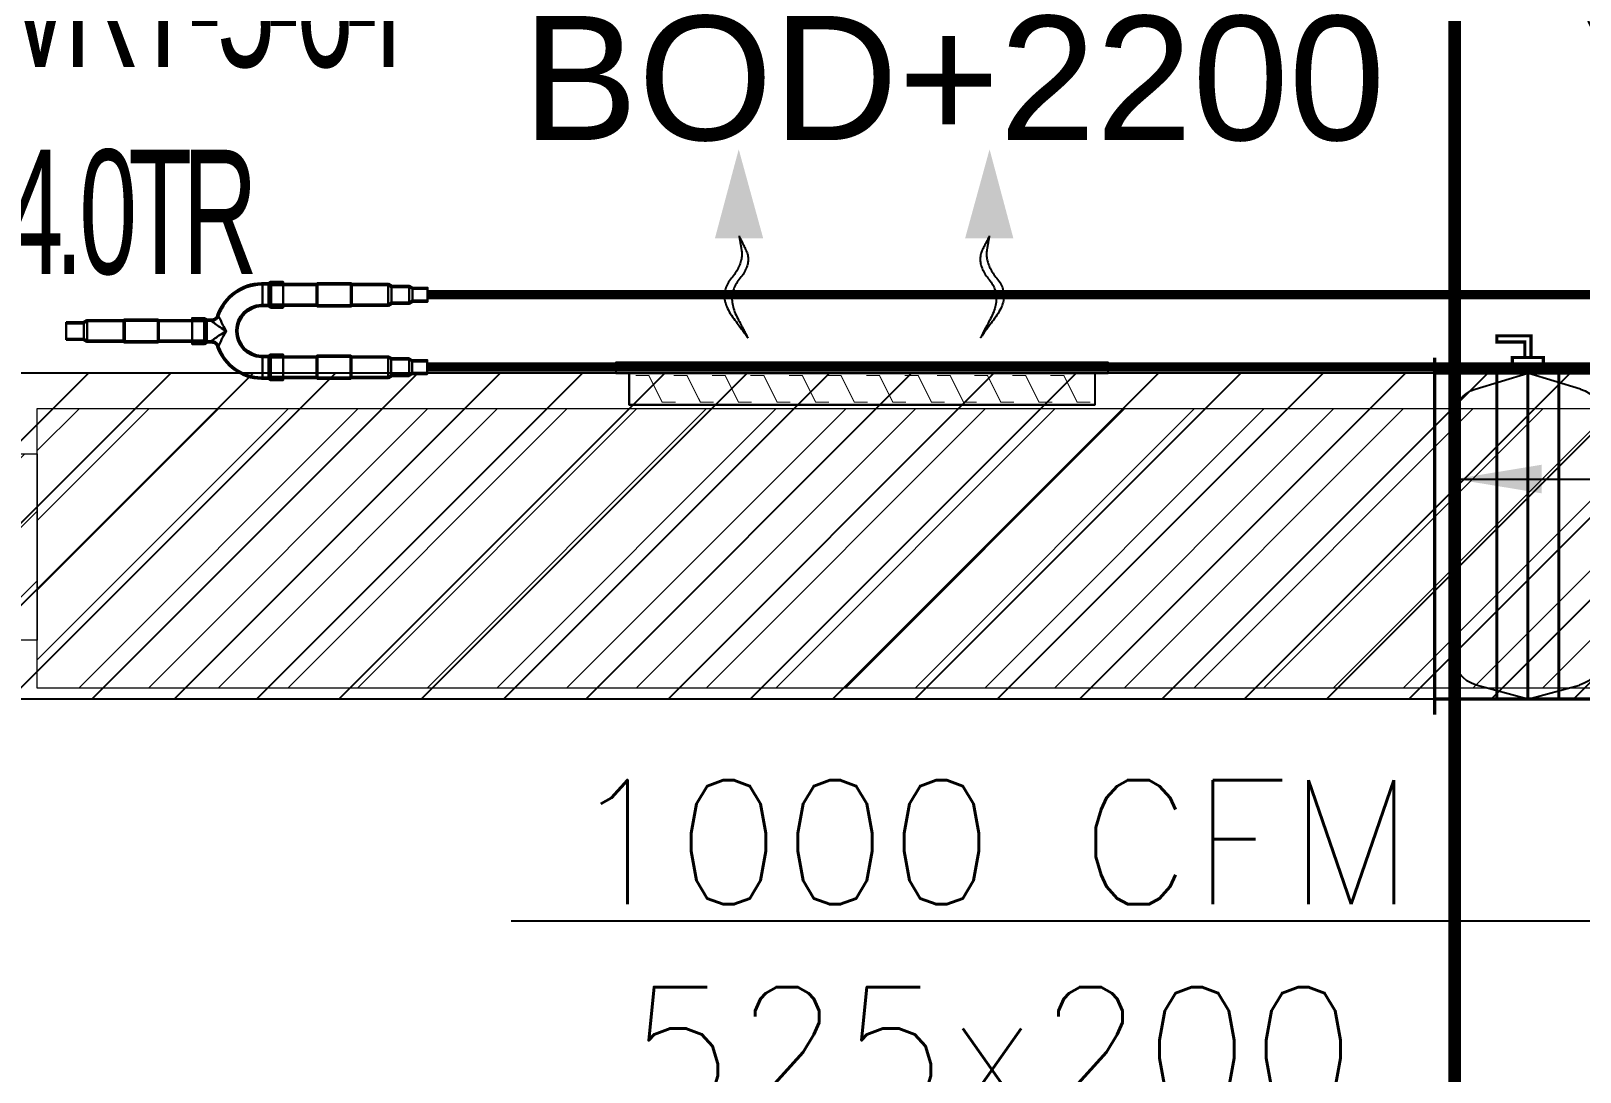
# Model space of a CAD drawing. Header units: millimetres. Extents: x -81374 to 485233, y -39075 to 157313.
# Drawn here: x 46594 to 49089, y 17174 to 18850 of the extents above; entities that cross this region are included whole.
import ezdxf

# ---------------------------------------------------------------- set-up
doc = ezdxf.new("R2010")
doc.units = ezdxf.units.MM
doc.linetypes.add('HIDDEN', pattern=[0.375, 0.25, -0.125])
for name, color, linetype, lineweight in [('CB-AC CABLE TRAY', 213, 'Continuous', 15), ('M HVAC GRILLE', 6, 'Continuous', 13), ('M-HVAC-Volume Control Damper', 3, 'Continuous', 9), ('P-PIPE-IDEN', 7, 'Continuous', 9), ('vrv text', 90, 'Continuous', 30)]:
    doc.layers.add(name, color=color, linetype=linetype, lineweight=lineweight)
for name, color, linetype in [('HVAC-SECTIONS', 7, 'Continuous'), ('M HVAC-Volume Control Damper', 3, 'Continuous'), ('M-HVAC ELLIPTICAL DUCT', 6, 'Continuous'), ('M-HVAC VRV PIPE', 152, 'Continuous'), ('M-HVAC-BOF', 6, 'Continuous'), ('M-HVAC-GRIL', 6, 'Continuous'), ('M-HVAC-INSULATION', 8, 'Continuous'), ('M-HVAC-SUPP', 4, 'Continuous'), ('M-HVAC-SUPPLY AIR DUCT', 4, 'Continuous'), ('M-HVAC-TEXT', 7, 'Continuous'), ('PCE-HVACTEXT', 7, 'Continuous')]:
    doc.layers.add(name, color=color, linetype=linetype)
doc.styles.add('ARAIL', font='arial.ttf')
doc.styles.add('Arial_2', font='arial.ttf', dxfattribs={"height": 75})
doc.styles.add('R', font='romans.shx')
doc.styles.add('ROMAND', font='romand__.ttf')
doc.styles.add('rs', font='romans.shx', dxfattribs={"width": 0.75})
doc.dimstyles.new('GLAZ ALU', dxfattribs={"dimscale": 100, "dimtxt": 2, "dimasz": 1.4, "dimexe": 0.8, "dimexo": 0.8, "dimgap": 0.75, "dimtad": 1, "dimdec": 0, "dimzin": 0, "dimdsep": 46, "dimtxsty": 'rs', "dimcen": 0.09, "dimclrd": 8, "dimclre": 8, "dimclrt": 2, "dimadec": 0, "dimazin": 0, "dimtfac": 1, "dimtdec": 0, "dimtmove": 0, "dimatfit": 3, "dimfxl": 1, "dimtolj": 1, "dimtzin": 0, "dimarcsym": 0})
doc.dimstyles.new('Vayucon', dxfattribs={"dimtxt": 200, "dimasz": 150, "dimexe": 0, "dimexo": 0, "dimgap": 9e-05, "dimtad": 1, "dimdec": 0, "dimrnd": 5, "dimzin": 0, "dimdsep": 46, "dimtxsty": 'ROMAND', "dimcen": 90, "dimclre": 99, "dimclrt": 7, "dimadec": 0, "dimazin": 0, "dimtfac": 1, "dimtdec": 0, "dimtofl": 0, "dimtmove": 1, "dimatfit": 3, "dimfxl": 1, "dimtolj": 1, "dimtzin": 0, "dimarcsym": 0})

# ---------------------------------------------------------------- blocks, each defined once
blk = doc.blocks.new('RAAAA')
at = {"linetype": 'Continuous', "ltscale": 1000}
for points in [[(363.4, 0, 0), (363.4, 0, 0), (363.7, -0.1, 0), (364.2, -0.1, 0), (364.8, -0.3, 0), (365.6, -0.4, 0), (366.7, -0.6, 0), (367.9, -0.8, 0), (369.2, -1, 0), (370.8, -1.3, 0), (372.5, -1.6, 0), (374.5, -1.9, 0), (376.6, -2.3, 0), (378.9, -2.7, 0), (381.4, -3.1, 0), (384, -3.6, 0), (386.9, -4.1, 0), (389.9, -4.6, 0), (393.2, -5.2, 0), (396.6, -5.8, 0), (400.1, -6.4, 0), (403.9, -7, 0), (407.9, -7.7, 0), (412, -8.4, 0), (416.3, -9.2, 0), (420.8, -10, 0), (420.8, -10, 0), (425.5, -10.6, 0), (430.1, -11.1, 0), (434.8, -11.4, 0), (439.5, -11.5, 0), (444.2, -11.3, 0), (449, -10.9, 0), (453.8, -10.4, 0), (458.7, -9.6, 0), (463.6, -8.6, 0), (468.5, -7.4, 0), (473.4, -5.9, 0), (478.4, -4.3, 0), (483.4, -2.5, 0), (488.4, -0.4, 0), (493.5, 1.9, 0), (498.6, 4.3, 0), (503.8, 7, 0), (508.9, 9.9, 0), (514.1, 13, 0), (519.4, 16.3, 0), (524.6, 19.9, 0), (529.9, 23.6, 0), (535.3, 27.6, 0), (540.6, 31.7, 0), (546.1, 36.1, 0), (546.1, 36.1, 0), (551.5, 40.4, 0), (557, 44.3, 0), (562.6, 47.8, 0), (568.3, 51, 0), (574, 53.7, 0), (579.8, 56.1, 0), (585.6, 58.1, 0), (591.5, 59.7, 0), (597.5, 60.9, 0), (603.6, 61.8, 0), (609.7, 62.2, 0), (615.9, 62.3, 0), (622.1, 62, 0), (628.4, 61.3, 0), (634.8, 60.2, 0), (641.3, 58.7, 0), (647.8, 56.9, 0), (654.4, 54.7, 0), (661, 52, 0), (667.8, 49.1, 0), (674.5, 45.7, 0), (681.4, 41.9, 0), (688.3, 37.8, 0), (695.3, 33.2, 0), (702.3, 28.3, 0), (702.3, 28.3, 0), (709.3, 23.3, 0), (716, 18.5, 0), (722.3, 13.9, 0), (728.4, 9.5, 0), (734.2, 5.3, 0), (739.8, 1.4, 0), (745, -2.4, 0), (750, -6, 0), (754.6, -9.4, 0), (759, -12.5, 0), (763.1, -15.5, 0), (767, -18.3, 0), (770.5, -20.8, 0), (773.8, -23.2, 0), (776.7, -25.3, 0), (779.4, -27.2, 0), (781.8, -29, 0), (784, -30.5, 0), (785.8, -31.8, 0), (787.4, -33, 0), (788.6, -33.9, 0), (789.6, -34.6, 0), (790.3, -35.1, 0), (790.8, -35.4, 0), (790.9, -35.5, 0)], [(363.4, 0, 0), (363.4, 0, 0), (363.7, -0.2, 0), (364.2, -0.4, 0), (364.8, -0.7, 0), (365.6, -1.1, 0), (366.7, -1.6, 0), (367.9, -2.2, 0), (369.2, -2.9, 0), (370.8, -3.7, 0), (372.5, -4.5, 0), (374.5, -5.5, 0), (376.6, -6.5, 0), (378.9, -7.6, 0), (381.4, -8.8, 0), (384, -10.1, 0), (386.9, -11.5, 0), (389.9, -13, 0), (393.2, -14.6, 0), (396.6, -16.3, 0), (400.1, -18, 0), (403.9, -19.9, 0), (407.9, -21.8, 0), (412, -23.9, 0), (416.3, -26, 0), (420.8, -28.2, 0), (420.8, -28.2, 0), (425.5, -30.3, 0), (430.1, -32.2, 0), (434.8, -33.7, 0), (439.5, -35, 0), (444.2, -36.1, 0), (449, -36.9, 0), (453.8, -37.4, 0), (458.7, -37.6, 0), (463.6, -37.6, 0), (468.5, -37.3, 0), (473.4, -36.7, 0), (478.4, -35.8, 0), (483.4, -34.7, 0), (488.4, -33.3, 0), (493.5, -31.7, 0), (498.6, -29.8, 0), (503.8, -27.6, 0), (508.9, -25.1, 0), (514.1, -22.4, 0), (519.4, -19.4, 0), (524.6, -16.1, 0), (529.9, -12.6, 0), (535.3, -8.8, 0), (540.6, -4.7, 0), (546.1, -0.3, 0), (546.1, -0.3, 0), (551.5, 4, 0), (557, 8, 0), (562.6, 11.6, 0), (568.3, 15, 0), (574, 18, 0), (579.8, 20.7, 0), (585.6, 23.1, 0), (591.5, 25.1, 0), (597.5, 26.8, 0), (603.6, 28.2, 0), (609.7, 29.3, 0), (615.9, 30, 0), (622.1, 30.5, 0), (628.4, 30.5, 0), (634.8, 30.3, 0), (641.3, 29.8, 0), (647.8, 28.9, 0), (654.4, 27.7, 0), (661, 26.1, 0), (667.8, 24.3, 0), (674.5, 22.1, 0), (681.4, 19.6, 0), (688.3, 16.7, 0), (695.3, 13.6, 0), (702.3, 10.1, 0), (702.3, 10.1, 0), (709.3, 6.5, 0), (716, 3.1, 0), (722.3, -0.2, 0), (728.4, -3.3, 0), (734.2, -6.3, 0), (739.8, -9.2, 0), (745, -11.9, 0), (750, -14.4, 0), (754.6, -16.8, 0), (759, -19.1, 0), (763.1, -21.2, 0), (767, -23.2, 0), (770.5, -25, 0), (773.8, -26.7, 0), (776.7, -28.2, 0), (779.4, -29.6, 0), (781.8, -30.8, 0), (784, -31.9, 0), (785.8, -32.9, 0), (787.4, -33.7, 0), (788.6, -34.3, 0), (789.6, -34.9, 0), (790.3, -35.2, 0), (790.8, -35.4, 0), (790.9, -35.5, 0)]]:
    blk.add_polyline3d(points, dxfattribs=at)
blk.add_solid([(373.4, 101.3), (0, 0), (373.4, -101.3)], dxfattribs=at)
blk = doc.blocks.new('zw$77DE')
at = {"layer": 'M-HVAC-GRIL', "linetype": 'ByBlock'}
blk.add_lwpolyline([(0, 750), (0, 771.4), (-17.1, 771.4), (-17.1, -21.4), (0, -21.4), (0, 0), (0, 750), (51.4, 750), (51.4, 0), (0, 0), (51.4, 0), (51.4, 750), (51.4, 750)], dxfattribs=at)
at = {"layer": 'M-HVAC-GRIL', "lineweight": 0, "const_width": 1.71}
for points in [[(3.9, 678.6), (3.9, 700.1), (46.7, 721.5), (46.7, 742.9)], [(3.9, 617.2), (3.9, 638.6), (46.7, 660.1), (46.7, 681.5)], [(3.9, 555.8), (3.9, 577.2), (46.7, 598.6), (46.7, 620.1)], [(3.9, 495.6), (3.9, 517.1), (46.7, 538.5), (46.7, 559.9)], [(3.9, 444), (3.9, 465.4), (46.7, 486.8), (46.7, 508.3)], [(3.9, 381.8), (3.9, 403.2), (46.7, 424.7), (46.7, 446.1)], [(3.9, 319.7), (3.9, 341.1), (46.7, 362.5), (46.7, 384)], [(3.9, 257.5), (3.9, 279), (46.7, 300.4), (46.7, 321.8)], [(3.9, 195.4), (3.9, 216.8), (46.7, 238.2), (46.7, 259.7)], [(3.9, 133.2), (3.9, 154.7), (46.7, 176.1), (46.7, 197.5)], [(3.9, 71.8), (3.9, 93.2), (46.7, 114.7), (46.7, 136.1)], [(3.9, 10.4), (3.9, 31.8), (46.7, 53.2), (46.7, 74.7)]]:
    blk.add_lwpolyline(points, dxfattribs=at)
at = {"layer": 'M-HVAC-SUPP'}
for p, xscale, yscale, zscale, rotation in [((-360.3, 580.5), 0.3839999997941416, 0.3839999997941416, 0.3839999997941416, 359.7971218112731), ((-360.3, 176.5), -0.3839999997941415, 0.3839999997941436, 0.3839999997941436, 180.2028781887378)]:
    blk.add_blockref('RAAAA', p, dxfattribs=dict(at, xscale=xscale, yscale=yscale, zscale=zscale, rotation=rotation))
blk = doc.blocks.new('jyfhg')
at = {"layer": 'M HVAC GRILLE', "color": 7}
blk.add_blockref('zw$77DE', (-100, -700), dxfattribs=at)
blk = doc.blocks.new('*U106')
at = {"layer": 'M HVAC-Volume Control Damper', "color": 6}
for p, q in [((144683.3, -122710), (145063.8, -122710)), ((144612.5, -122830), (144635, -122746.9)), ((145111.6, -122745.4), (145137.5, -122830)), ((144612.5, -122830), (144635, -122913.1)), ((145111.6, -122914.6), (145137.5, -122830)), ((144683.3, -122950), (145063.8, -122950))]:
    blk.add_line(p, q, dxfattribs=at)
at = {"layer": 'M HVAC-Volume Control Damper', "color": 6, "const_width": 5}
for points in [[(144612.5, -122680), (144612.5, -122680), (145162.5, -122680), (145137.5, -122680), (145137.5, -122980), (145162.5, -122980), (145137.5, -122980), (144612.5, -122980), (144587.5, -122980), (144612.5, -122980), (144612.5, -122680), (144587.5, -122680), (144612.5, -122680)], [(144612.5, -122830), (145137.5, -122830)]]:
    blk.add_lwpolyline(points, dxfattribs=at)
for points in [[(144612.5, -122880), (145137.5, -122880), (145137.5, -122780), (144612.5, -122780)], [(145137.5, -122805), (145137.5, -122855), (145162.5, -122855), (145162.5, -122805)], [(145162.5, -122825), (145162.5, -122835), (145187.5, -122835), (145187.5, -122880), (145197.5, -122880), (145197.5, -122825), (145162.5, -122825)]]:
    blk.add_lwpolyline(points, close=True, dxfattribs=at)
at = {"layer": 'M HVAC-Volume Control Damper', "color": 6}
for centre, start, end in [((144683.3, -122760), 90, 164.8459), ((145063.8, -122760), 17.032, 90), ((144683.3, -122900), 195.1541, 270), ((145063.8, -122900), 270, 342.968)]:
    blk.add_arc(centre, 50, start, end, dxfattribs=at)
blk = doc.blocks.new('*U148')
at = {"layer": 'CB-AC CABLE TRAY', "true_color": 0xa953a0}
h = blk.add_hatch(dxfattribs=at)
h.set_pattern_fill('ANSI31', color=215, scale=25)
h.set_pattern_definition([(45, (-899224.91, 1102908.81), (-56.1266008, 56.1266008), [])])
h.paths.add_polyline_path([(-88704.9, -150.4), (-88704.9, 149.6), (-83160.6, 149.6), (-83160.6, -150.4)])
at = {"layer": 'CB-AC CABLE TRAY', "color": 215, "true_color": 0xa953a0}
blk.add_lwpolyline([(-88704.9, -150.4), (-88704.9, 149.6), (-83160.6, 149.6), (-83160.6, -150.4)], close=True, dxfattribs=at)
blk = doc.blocks.new('*U149')
at = {"layer": 'CB-AC CABLE TRAY', "true_color": 0xa953a0}
h = blk.add_hatch(dxfattribs=at)
h.set_pattern_fill('ANSI31', color=215, scale=25)
h.set_pattern_definition([(45, (-902090.715, 1103058.81), (-56.1266008, 56.1266008), [])])
h.paths.add_polyline_path([(-88704.9, -150.4), (-88704.9, 299.6), (-86026.4, 299.6), (-86026.4, -150.4)])
at = {"layer": 'CB-AC CABLE TRAY', "color": 215, "true_color": 0xa953a0}
blk.add_lwpolyline([(-88704.9, -150.4), (-88704.9, 299.6), (-86026.4, 299.6), (-86026.4, -150.4)], close=True, dxfattribs=at)
blk = doc.blocks.new('zw$4E06')
at = {"layer": 'vrv text'}
for points in [[(-121.1, 47.1), (-125.2, 47.1, 0.219765), (-200.2, 8.6), (-201.3, 7.2), (-202.6, 5.5), (-203.7, 4), (-204.8, 2.4, 0.042815), (-212.3, -11.4), (-213.2, -13.1), (-214, -14.9), (-214.7, -16.9), (-215.5, -18.7), (-216, -20.6), (-216.2, -21.1), (-216.5, -21.9), (-216.8, -22.4), (-217.1, -23), (-217.3, -23.6), (-218.4, -25.2), (-218.7, -25.5), (-219.1, -26.1), (-219.7, -26.5), (-220.2, -27), (-220.4, -27.4), (-221, -27.8), (-221.5, -28.3), (-222.1, -28.5), (-222.4, -28.9), (-223, -29.2), (-223.6, -29.4)], [(-121.1, 50.2), (-123.4, 50.2, 0.309599), (-218.4, -17.7), (-219.1, -19.5)], [(-121.1, 3.6), (-124.1, 3.6, 0.392074), (-177.9, -51.8), (-178.1, -53.3), (-177.9, -54.6, 0.393328), (-124.1, -110.1), (-121.1, -110.1)], [(-121.1, 0.5), (-122.6, 0.5), (-123.9, 0.4, 0.390764), (-175, -51.8), (-175, -54.6, 0.390298), (-123.9, -107), (-121.1, -107)], [(-231.4, -31.6), (-231.1, -31.8, 0.021844), (-210.1, -47.1), (-199.6, -53.3), (-205.4, -43)], [(-205.4, -63.6), (-199.6, -53.3), (-210, -59.8, 0.03043), (-231.1, -74.8), (-231.4, -75)], [(-121.1, -153.7), (-123.2, -153.7, -0.308139), (-215.5, -87.9), (-216, -86), (-216.2, -85.3), (-216.5, -84.9), (-216.8, -84.2), (-217.1, -83.6), (-217.3, -83.1), (-217.7, -82.6), (-218, -82), (-218.4, -81.6), (-218.7, -81.1), (-219.1, -80.5), (-219.7, -80.2), (-220.2, -79.8), (-220.4, -79.2), (-221, -78.7), (-221.5, -78.5), (-222.1, -78.1), (-222.4, -77.6, 0.112916), (-230.1, -75.2), (-230.7, -75), (-231.4, -75)], [(-121.1, -156.8), (-123.4, -156.8, -0.307918), (-218.4, -89), (-219.1, -87.1), (-219.1, -86.6), (-219.3, -86), (-219.7, -85.7), (-219.9, -85.1), (-220.2, -84.8), (-220.2, -84.2), (-220.6, -83.8), (-221, -83.5), (-221.2, -82.9), (-221.5, -82.7), (-221.9, -82.2), (-222.3, -81.8), (-222.6, -81.6), (-223, -81.3), (-223.3, -80.9), (-223.7, -80.7), (-224.3, -80.3), (-224.6, -80), (-225.2, -79.8), (-225.4, -79.6), (-225.9, -79.4), (-226.5, -79.2), (-226.8, -79), (-227.4, -78.7), (-228.5, -78.7), (-228.9, -78.5), (-229.4, -78.3), (-230.4, -78.3), (-230.9, -78.1), (-231.4, -78.1)]]:
    blk.add_lwpolyline(points, format="xyb", dxfattribs=at)
for points in [[(-173, 32.5), (-175.2, 34.8)], [(-167.1, 36), (-169.3, 38.2)], [(-160.7, 38.8), (-163.1, 41.3)], [(-153.9, 41.7), (-156.3, 43.9)], [(-146.7, 43.7), (-149.1, 46.3)], [(-139, 45.4), (-141.6, 48.1)], [(-130.5, 46.5), (-133.4, 49.4)], [(-121.7, 47.1), (-124.8, 50.2)], [(-76.5, 50.2), (-76.5, 53.3), (-103.7, 53.3), (-109, 50.2), (-121.1, 50.2)], [(-102.8, 50.2), (-108.1, 47.1), (-121.1, 47.1)], [(-121.1, 3.5), (-121.1, 47.1)], [(-112.1, 47.1), (-115.3, 50.2)], [(-108.1, 3.5), (-108.1, 47.1)], [(-104.8, 49.1), (-107, 51.3)], [(-103, 1.7), (-103, 48.5)], [(-102.8, 50.2), (-102.8, 39.7)], [(-76.5, 0.4), (-76.5, 50.2), (-102.8, 50.2), (-102.8, 0.4)], [(-102.8, 47.2), (-102.8, 0.2)], [(-102.8, 45.4), (-102.8, 2.7)], [(-102.6, 48.4), (-5, 48.4), (-2.6, 50), (0, 50)], [(-102.6, 1.5), (-102.6, 48.4)], [(0.2, 47.2), (-1.8, 47.2), (-4.2, 45.9), (-102.6, 45.9)], [(-4.2, 45.9), (-4.2, 4.2), (-102.6, 4.2)], [(-96.5, 50.2), (-99.6, 53.3)], [(-87.1, 50.2), (-90.3, 53.3)], [(-77.8, 50.2), (-80.9, 53.3)], [(-76.5, 50.2), (-76.5, 39.7)], [(-25.5, 45.9), (-33.3, 45.9)], [(-1.8, 47.2), (-1.8, 2.7), (0, 2.7)], [(151.5, 48.4), (72.8, 48.4), (70.2, 50), (-0.9, 50)], [(0, 47.2), (69.7, 47.2), (71.9, 45.9), (150.7, 45.9), (157.9, 41.6), (196.1, 41.6), (203.3, 37.7), (203.3, 12.7), (196.1, 8.5), (157.9, 8.5), (150.7, 4.2), (71.9, 4.2), (69.7, 2.7)], [(69.7, 47.2), (69.7, 2.7)], [(70.2, 0), (72.8, 1.5), (151.5, 1.5), (158.7, 5.7), (196.1, 5.7), (203.3, 9.9), (235.9, 9.9), (235.9, 40.3), (203.3, 40.3), (196.1, 44.3)], [(71.9, 45.9), (71.9, 4.2)], [(93.4, 45.9), (101.1, 45.9)], [(150.7, 45.9), (150.7, 4.2)], [(158.7, 44.3), (151.5, 48.4)], [(157.9, 41.6), (157.9, 8.5)], [(196.1, 44.3), (158.7, 44.3)], [(196.1, 41.6), (196.1, 8.5)], [(203.3, 37.7), (235.9, 37.7)], [(-206.3, -0.2), (-208.7, 2)], [(-202.4, 5.5), (-204.6, 7.7)], [(-198.3, 10.7), (-200.6, 13.1)], [(-193.9, 15.8), (-196, 17.8)], [(-189.2, 20.4), (-191.4, 22.8)], [(-184, 24.8), (-186.4, 27.2)], [(-178.9, 28.9), (-181.1, 31.2)], [(-130.5, -0.5), (-133.3, 2.2)], [(-122.1, 0.4), (-125, 3.5)], [(-121.1, 3.5), (-108.1, 3.5), (-102.8, 0.4), (-76.5, 0.4), (-76.5, -2.8), (-103.7, -2.8), (-109, 0.4), (-121.1, 0.4)], [(-112.7, 0.4), (-115.8, 3.5)], [(-100, -2.8), (-103.9, 0.9)], [(0, 0), (-2.6, 0), (-5, 1.5), (-102.6, 1.5)], [(-90.8, -2.8), (-93.9, 0.4)], [(-81.2, -2.8), (-84.4, 0.4)], [(-25.5, 4.2), (-33.3, 4.2)], [(-4.2, 4.2), (-1.8, 2.7)], [(69.7, 2.7), (-0.7, 2.7)], [(0, 0), (70.2, 0)], [(93.4, 4.2), (101.1, 4.2)], [(203.3, 12.7), (235.9, 12.7)], [(-500.2, -74.1), (-500.2, -32.3), (-507.4, -36.8), (-545.4, -36.8), (-545.4, -34)], [(-507.9, -34), (-500.8, -29.8)], [(-500.8, -29.8), (-422.1, -29.8)], [(-349.3, -31.1), (-419, -31.1), (-421.4, -32.3), (-500.2, -32.3)], [(-442.7, -32.3), (-450.4, -32.3)], [(-422.1, -29.8), (-419.5, -28.3)], [(-421.4, -32.3), (-421.4, -74.1), (-419, -75.6)], [(-419.5, -28.3), (-348.4, -28.3)], [(-419, -31.1), (-419, -75.6), (-348.5, -75.6)], [(-349.5, -31.1), (-347.5, -31.1), (-345.2, -32.3), (-246.7, -32.3)], [(-246.7, -29.8), (-344.3, -29.8), (-346.9, -28.3), (-349.3, -28.3)], [(-347.5, -31.1), (-347.5, -75.6), (-349.3, -75.6)], [(-345.2, -32.3), (-345.2, -74.1), (-246.7, -74.1)], [(-323.7, -32.3), (-316, -32.3)], [(-240.6, -28.5), (-246.2, -25.2), (-273.2, -25.2), (-273.2, -28.5), (-246.9, -28.5), (-241.6, -31.6)], [(-272.1, -28.5), (-273.2, -27.4)], [(-273.2, -28.5), (-273.2, -41)], [(-273.2, -78.1), (-273.2, -28.5)], [(-262.7, -28.5), (-265.8, -25.2)], [(-253.1, -28.5), (-256.4, -25.2)], [(-240.8, -31.6), (-247.1, -25.2)], [(-246.9, -75.6), (-246.9, -28.3), (-246.9, -75.6)], [(-246.9, -28.5), (-246.9, -41)], [(-246.9, -78.1), (-246.9, -28.5)], [(-246.7, -76.7), (-246.7, -29.8)], [(-246.7, -76.8), (-246.7, -29.8)], [(-241.6, -75), (-241.6, -31.6)], [(-241.6, -31.6), (-231.4, -31.6)], [(-240.6, -28.5), (-231.4, -28.5)], [(-231.3, -31.6), (-234.4, -28.5)], [(-231.4, -28.5), (-229.8, -28.5), (-229.4, -28.3), (-228.9, -28.3), (-228.5, -28.1), (-227.8, -27.9), (-227.4, -27.8), (-226.8, -27.6), (-226.5, -27.4), (-225.9, -27.4), (-225.4, -27), (-225.2, -26.8), (-224.6, -26.5), (-224.3, -26.3), (-223.7, -26.1), (-223, -25.4), (-222.6, -25.2), (-222.3, -24.6), (-221.9, -24.3), (-221.5, -24.1), (-221.2, -23.6), (-221, -23.2), (-220.6, -22.8), (-220.2, -22.3), (-220.2, -22.1), (-219.9, -21.5), (-219.7, -21.1), (-219.3, -20.6), (-219.1, -20), (-219.1, -19.7)], [(-228.9, -31.4), (-229.6, -31.6), (-231.4, -31.6)], [(-223.9, -29.6), (-226.1, -27.4)], [(-218.6, -25.4), (-221, -23.2)], [(-215.5, -19), (-218, -16.8)], [(-216, -21), (-216, -20.6)], [(-212.9, -12.5), (-215.1, -10.1)], [(-209.7, -6.3), (-211.9, -3.9)], [(-171.7, -34.8), (-174.1, -32.3)], [(-168.8, -28.3), (-171, -25.9)], [(-165.1, -22.4), (-167.5, -20.2)], [(-160.9, -17.3), (-163.3, -15.1)], [(-156.3, -12.7), (-158.3, -10.5)], [(-150.7, -8.5), (-153.1, -6.3)], [(-144.7, -5.1), (-147.1, -2.8)], [(-138.3, -2.4), (-140.6, 0)], [(-545.4, -34), (-507.9, -34)], [(-545.4, -36.8), (-545.4, -69.9)], [(-507.4, -36.8), (-507.4, -69.9)], [(-174.5, -60.1), (-177.9, -56.6)], [(-174.8, -50.4), (-177.6, -47.6)], [(-173.7, -42.1), (-176.3, -39.5)], [(-545.4, -69.9), (-507.4, -69.9), (-500.2, -74.1), (-421.4, -74.1)], [(-545.4, -72.6), (-545.4, -69.9)], [(-507.9, -72.6), (-545.4, -72.6)], [(-500.8, -76.8), (-507.9, -72.6)], [(-422.1, -76.8), (-500.8, -76.8)], [(-442.7, -74.1), (-450.4, -74.1)], [(-419.5, -78.1), (-422.1, -76.8)], [(-349.3, -78.1), (-419.5, -78.1)], [(-349.3, -78.1), (-346.9, -78.1)], [(-345.2, -74.1), (-347.5, -75.6)], [(-346.9, -78.1), (-344.3, -76.8)], [(-344.3, -76.8), (-246.7, -76.8)], [(-323.7, -74.1), (-316, -74.1)], [(-231.4, -75), (-241.6, -75), (-246.9, -78.1), (-273.2, -78.1), (-273.2, -81.4), (-246.2, -81.4), (-240.6, -78.1), (-231.4, -78.1)], [(-266.4, -81.4), (-269.3, -78.1)], [(-256.8, -81.4), (-259.9, -78.1)], [(-247.4, -81.4), (-250.6, -78.1)], [(-241, -78.5), (-243.2, -76.1)], [(-231.6, -78.1), (-235, -75)], [(-217.3, -83.3), (-223.3, -77.2)], [(-210, -99.8), (-216.5, -93.4)], [(-216, -86), (-216, -85.8)], [(-171.1, -73), (-176.1, -68)], [(-153.1, -100.4), (-168, -85.3)], [(-183.3, -136.2), (-204.1, -115.4)], [(-124.7, -110.1), (-127.9, -106.6)], [(-76.5, -107), (-76.5, -103.9), (-103.7, -103.9), (-109, -107), (-121.1, -107)], [(-121.1, -153.7), (-121.1, -110.1), (-108.1, -110.1), (-102.8, -107), (-76.5, -107)], [(-115.1, -110.1), (-118.2, -107)], [(-106.6, -109.2), (-109, -107)], [(-108.1, -153.7), (-108.1, -110.1)], [(-103, -108.1), (-5.3, -108.1), (-2.9, -106.4), (-0.4, -106.4)], [(-103, -155), (-103, -108.1)], [(-0.2, -109.4), (-2.2, -109.4), (-4.6, -110.5), (-103, -110.5)], [(-4.6, -110.5), (-4.6, -152.4), (-103, -152.4)], [(-102.8, -107), (-102.8, -118.2)], [(-102.8, -156.8), (-102.8, -107)], [(-102.8, -156.8), (-102.8, -109.9)], [(-99.4, -107), (-102.4, -103.9)], [(-90.1, -107), (-93.2, -103.9)], [(-80.5, -107), (-83.6, -103.9)], [(-76.5, -107), (-76.5, -118.2)], [(-76.5, -156.8), (-76.5, -107)], [(-26.1, -110.5), (-33.6, -110.5)], [(-2.2, -153.7), (-2.2, -109.4)], [(151.1, -108.1), (72.4, -108.1), (69.8, -106.4), (-1.3, -106.4)], [(-0.4, -109.4), (69.3, -109.4), (71.5, -110.5), (150.4, -110.5)], [(69.3, -109.4), (69.3, -153.7)], [(71.5, -110.5), (71.5, -152.4)], [(93, -110.5), (100.7, -110.5)], [(150.4, -110.5), (150.4, -152.4)], [(150.4, -110.5), (157.5, -114.9), (195.8, -114.9), (202.9, -118.9), (202.9, -143.9), (195.8, -148.2)], [(158.3, -112.1), (151.1, -108.1)], [(157.5, -114.9), (157.5, -148.2)], [(195.8, -112.1), (158.3, -112.1)], [(195.8, -112.1), (202.9, -116.2), (235.3, -116.2), (235.3, -146.5), (202.9, -146.5), (195.8, -150.7)], [(195.8, -114.9), (195.8, -148.2)], [(202.9, -118.9), (235.3, -118.9)], [(-161.2, -148.9), (-167.7, -142.3)], [(-146.9, -153.5), (-151.5, -148.9)], [(-135.3, -155.9), (-139, -152)], [(-124.8, -156.8), (-128.1, -153.3)], [(-109, -156.8), (-103.7, -159.9), (-76.5, -159.9), (-76.5, -156.8), (-102.8, -156.8), (-108.1, -153.7), (-121.1, -153.7)], [(-121.1, -156.8), (-109, -156.8)], [(-115.4, -156.8), (-118.4, -153.7)], [(-102.8, -159.9), (-109.2, -153.7)], [(-5.3, -155), (-103, -155)], [(-93.4, -159.9), (-96.5, -156.8)], [(-84, -159.9), (-87.1, -156.8)], [(-76.5, -158.1), (-77.8, -156.8)], [(-26.1, -152.4), (-33.6, -152.4)], [(-2.9, -156.5), (-5.3, -155)], [(-4.6, -152.4), (-2.2, -153.7), (-0.4, -153.7)], [(-0.4, -156.5), (-2.9, -156.5)], [(69.3, -153.7), (-1.1, -153.7)], [(-0.4, -156.5), (69.8, -156.5)], [(195.8, -148.2), (157.5, -148.2), (150.4, -152.4), (71.5, -152.4), (69.3, -153.7)], [(69.8, -156.5), (72.4, -155)], [(72.4, -155), (151.1, -155), (158.3, -150.7), (195.8, -150.7)], [(93, -152.4), (100.7, -152.4)], [(202.9, -143.9), (235.3, -143.9)]]:
    blk.add_lwpolyline(points, dxfattribs=at)
for points in [[(-223.6, -29.4), (-225.2, -30.8), (-226.7, -30.6), (-228.9, -31.4)], [(-205.4, -43), (-209.5, -36), (-212.2, -28.2), (-216, -21)], [(-216, -85.8), (-212.5, -78.4), (-209.1, -70.9), (-205.4, -63.6)]]:
    blk.add_open_spline(points, degree=3, dxfattribs=at)

msp = doc.modelspace()

# ---------------------------------------------------------------- hatches: boundary and pattern name
at = {"layer": 'M-HVAC-INSULATION'}
h = msp.add_hatch(dxfattribs=at)
h.set_pattern_fill('ANSI31', color=26, scale=750, angle=360, style=0)
h.set_pattern_definition([(45, (496839.4, -83091.07), (-66.29126, 66.29126), [])])
h.paths.add_polyline_path([(49860.2, 18299.5), (39938.6, 18299.5), (39938.6, 17774.5), (49860.2, 17774.5)])

# ---------------------------------------------------------------- linework, layer by layer
at = {"layer": 'M-HVAC ELLIPTICAL DUCT', "linetype": 'Continuous'}
for p, q in [((49860.2, 18299.5), (39938.6, 18299.5)), ((49860.2, 17774.5), (39938.6, 17774.5))]:
    msp.add_line(p, q, dxfattribs=at)
at = {"layer": 'M-HVAC VRV PIPE', "color": 6, "linetype": 'Continuous', "const_width": 15}
msp.add_lwpolyline([(52457.1, 21580.3), (50008.4, 21580.3), (50008.4, 18425.6), (47232.9, 18425.6)], dxfattribs=at)
at = {"layer": 'M-HVAC VRV PIPE', "linetype": 'Continuous', "const_width": 20}
msp.add_lwpolyline([(48887.1, 14503.4), (48887.1, 20349.8)], dxfattribs=at)
at = {"layer": 'M-HVAC VRV PIPE', "color": 6, "linetype": 'Continuous', "elevation": 0}
msp.add_lwpolyline([(35955.9, -11961.6, 15, 15, 0), (35237.4, -11961.6, 15, 15, 0), (35240.7, 13048.3, 15, 15, 0), (40936.3, 13048.3, 15, 15, 0), (40936.3, 13048.3, 15, 15, 0), (40903.3, 18367.2, 15, 15, 0), (46651, 18367.2, 0, 0, 0)], format="xyseb", dxfattribs=at)
at = {"layer": 'M-HVAC VRV PIPE', "color": 6, "linetype": 'Continuous', "const_width": 15, "elevation": 0}
msp.add_lwpolyline([(47232.4, 18309.1), (50008.4, 18309.1), (50008.4, 16009.2), (52457.1, 16009.2)], dxfattribs=at)

# ---------------------------------------------------------------- block references
at = {"layer": 'CB-AC CABLE TRAY', "color": 4, "linetype": 'HIDDEN', "rotation": 359.9997198436913}
for name, p in [('*U149', (135309.2, 17942.2)), ('*U148', (129764.9, 18019.5))]:
    msp.add_blockref(name, p, dxfattribs=at)
at = {"layer": 'M HVAC GRILLE', "color": 0, "rotation": 270}
msp.add_blockref('jyfhg', (48257.5, 18199.5, 0), dxfattribs=at)
at = {"layer": 'M-HVAC-Volume Control Damper', "lineweight": -2, "xscale": -1, "rotation": 269.9999999999999}
msp.add_blockref('*U106', (171834.9, -126838), dxfattribs=at)

# ---------------------------------------------------------------- texts
at = {"layer": 'M-HVAC-BOF', "color": 6, "lineweight": -2, "insert": (47385.3, 18874.7), "char_height": 200, "width": 1028.731, "attachment_point": 1, "style": 'ARAIL'}
msp.add_mtext('BOD+2200', dxfattribs=at)
at = {"layer": 'M-HVAC-TEXT', "color": 7, "insert": (48141.9, 17643.9, 0), "char_height": 200, "width": 13359.771, "attachment_point": 2, "style": 'R'}
msp.add_mtext('1000 CFM\\P525x200', dxfattribs=at)

# ---------------------------------------------------------------- leaders
at = {"layer": 'HVAC-SECTIONS', "linetype": 'Continuous'}
msp.add_leader([(49317.8, 17416.9), (47367.3, 17416.9)], dimstyle='Vayucon', override={"dimgap": 9e-05, "dimtad": 0}, dxfattribs=at)
at = {"layer": 'M-HVAC-SUPPLY AIR DUCT', "color": 0, "linetype": 'Continuous'}
msp.add_leader([(49476.2, 18063.9), (48944.7, 19205), (47489.6, 19205)], dimstyle='Vayucon', dxfattribs=at)
at = {"layer": 'PCE-HVACTEXT', "ltscale": 0.25}
msp.add_leader([(48887.1, 18128.8), (50262.5, 18128.8)], dimstyle='GLAZ ALU', override={"dimtad": 0, "dimclrd": 7, "dimclrt": 256, "dimfxl": 100, "dimfxlon": 1, "dimtfill": 1, "dimarcsym": 1}, dxfattribs=at)

# ---------------------------------------------------------------- next in the draw order: texts
at = {"layer": 'P-PIPE-IDEN', "insert": (46553.1, 18992.6), "char_height": 200, "width": 463.749, "attachment_point": 1, "style": 'Arial_2', "bg_fill": 2}
msp.add_mtext('{\\W0.6;\\T0.75;\\C1;VRY-5-6-I\\P4.0TR}', dxfattribs=at)

# ---------------------------------------------------------------- next in the draw order: block references
at = {"layer": 'vrv text', "xscale": 0.7447286262668819, "yscale": 0.7447286262668819, "zscale": 0.7447286262668819, "rotation": 360}
msp.add_blockref('zw$4E06', (47057.2, 18406.9), dxfattribs=at)

doc.saveas('drawing.dxf')
